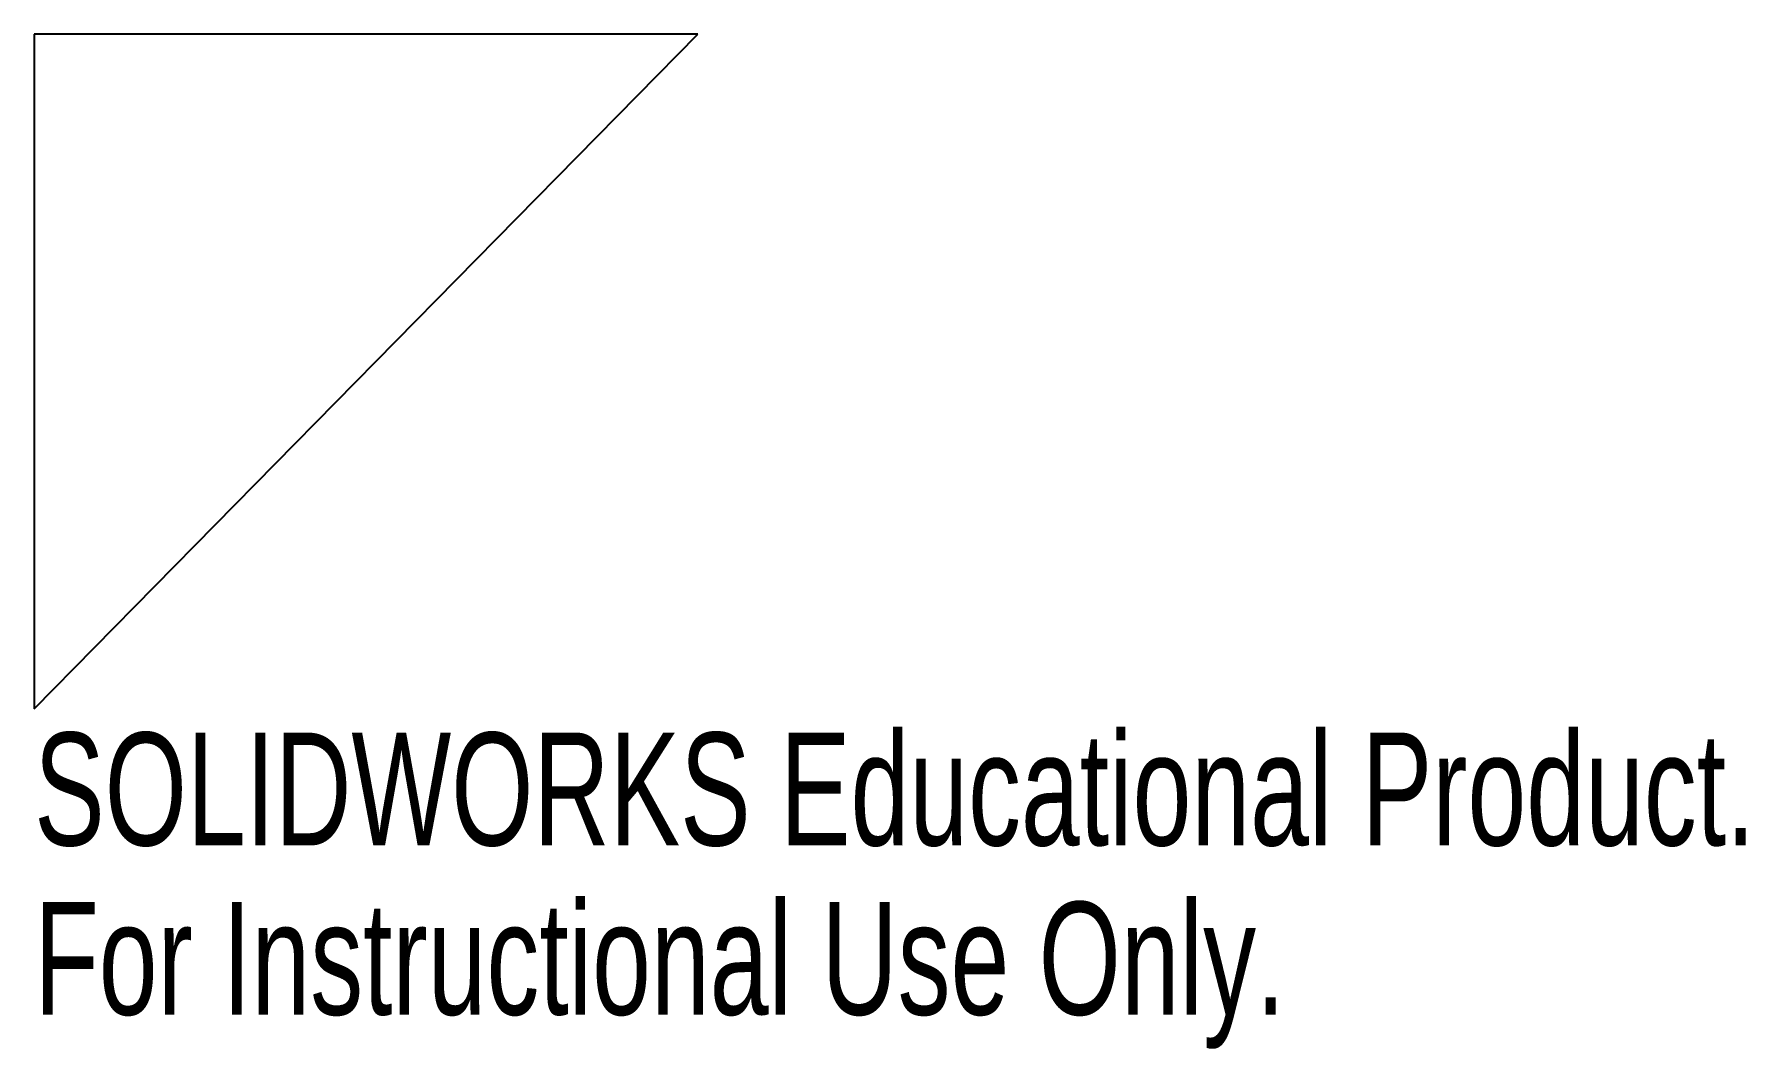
# Model space of a CAD drawing. Header units: millimetres. Extents: x 1.6 to 74.9, y 2.4 to 45.8.
import ezdxf

# ---------------------------------------------------------------- set-up
doc = ezdxf.new("R2010")
doc.units = ezdxf.units.MM
doc.styles.add('SLDTEXTSTYLE0', font='TXT', dxfattribs={"width": 0.7})

msp = doc.modelspace()

# ---------------------------------------------------------------- linework, layer by layer
at = {"color": 7, "linetype": 'Continuous', "lineweight": 25}
for p, q in [((30, 45.825), (1.587, 45.825)), ((1.587, 45.825), (1.587, 16.934)), ((1.587, 16.934), (30, 45.825))]:
    msp.add_line(p, q, dxfattribs=at)

# ---------------------------------------------------------------- texts
at = {"color": 7, "linetype": 'Continuous', "char_height": 4.83362, "attachment_point": 1, "style": 'SLDTEXTSTYLE0'}
for s, insert in [('SOLIDWORKS Educational Product.', (1.587, 15.915)), ('For Instructional Use Only.', (1.587, 8.664))]:
    msp.add_mtext(s, dxfattribs=dict(at, insert=insert))

doc.saveas('drawing.dxf')
